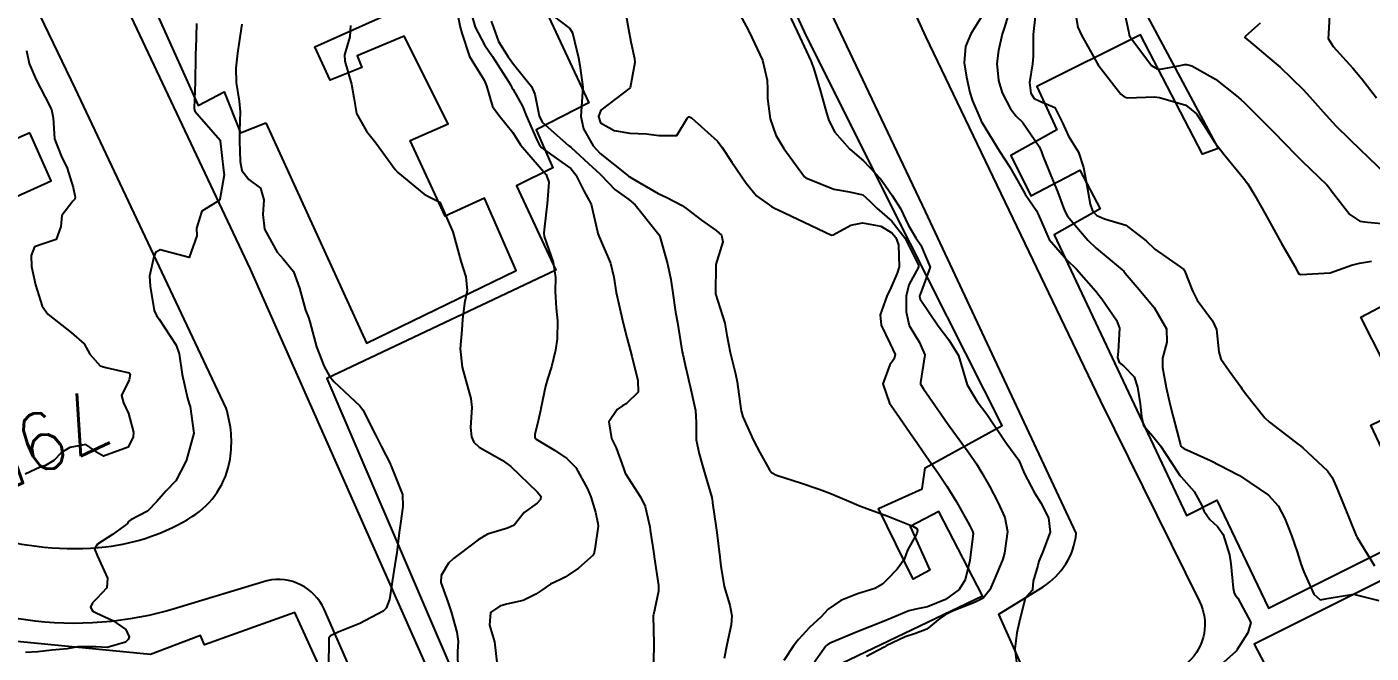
# Model space of a CAD drawing. Header units: metres. Extents: x 318500 to 325275, y 7408834 to 7428799.
# Drawn here: x 321611.1 to 321703, y 7423098.7 to 7423141.5 of the extents above; entities that cross this region are included whole.
import ezdxf
from ezdxf.enums import TextEntityAlignment as Align

# ---------------------------------------------------------------- set-up
doc = ezdxf.new("R2010")
doc.units = ezdxf.units.M
doc.header["$MEASUREMENT"] = 0
for name, color, linetype in [('Cotas', 45, 'Continuous'), ('Curvas de Nivel 1m', 11, 'Continuous'), ('Curvas de Nivel 5m', 15, 'Continuous'), ('Edificações', 30, 'Continuous'), ('Vias Primárias', 230, 'Continuous')]:
    doc.layers.add(name, color=color, linetype=linetype)
doc.styles.add('Style-STANDARD', font='STANDARD.shx')

msp = doc.modelspace()

# ---------------------------------------------------------------- linework, layer by layer
at = {"layer": 'Curvas de Nivel 1m', "flags": 128}
for points, elevation in [([(321640.385, 7423143.021), (321640.689, 7423141.537), (321640.789, 7423141.111), (321641.309, 7423139.53), (321642.316, 7423137.912), (321642.473, 7423137.518), (321642.885, 7423136.1), (321643.324, 7423135.504), (321644.272, 7423134.316), (321644.796, 7423133.482), (321646.235, 7423131.822), (321646.559, 7423131.457), (321646.748, 7423130.932), (321646.628, 7423129.456), (321646.579, 7423129.082), (321646.39, 7423127.458), (321646.428, 7423127.206), (321647.027, 7423125.451), (321647.187, 7423124.402), (321647.178, 7423123.45), (321647.249, 7423122.312), (321647.324, 7423121.448), (321647.304, 7423120.22), (321647.203, 7423119.443), (321646.918, 7423118.306), (321646.646, 7423117.451), (321646.517, 7423116.979), (321646.198, 7423115.457), (321646.164, 7423115.311), (321646.007, 7423114.618), (321645.787, 7423113.67), (321645.794, 7423113.463), (321645.884, 7423113.356), (321645.988, 7423113.286), (321647.139, 7423112.6), (321647.976, 7423112.042), (321648.583, 7423111.424), (321649.396, 7423109.968), (321649.62, 7423109.413), (321649.924, 7423108.358), (321650.094, 7423107.588), (321650.106, 7423107.407), (321649.894, 7423105.831), (321649.813, 7423105.488), (321649.765, 7423105.411), (321648.766, 7423104.532), (321647.867, 7423103.914), (321647.54, 7423103.759), (321646.849, 7423103.445), (321646.268, 7423103.039), (321645.849, 7423102.758), (321644.984, 7423102.331), (321643.839, 7423102.077), (321643.389, 7423101.943), (321642.76, 7423101.501), (321642.682, 7423100.64), (321643.028, 7423099.498), (321643.183, 7423098.102)], 791), ([(321646.383, 7423142.796), (321648.171, 7423141.442), (321648.366, 7423141.151), (321648.77, 7423139.434), (321648.856, 7423138.908), (321649.058, 7423137.429), (321648.98, 7423136.113), (321648.929, 7423135.43), (321649.123, 7423134.582), (321649.771, 7423133.417), (321650.252, 7423132.896), (321652.147, 7423131.381), (321652.193, 7423131.344), (321652.229, 7423131.316), (321652.414, 7423131.192), (321654.218, 7423130.153), (321654.762, 7423129.898), (321655.852, 7423129.335), (321656.206, 7423129.082), (321657.189, 7423128.321), (321658.185, 7423127.633), (321658.552, 7423127.296), (321658.63, 7423126.838), (321658.15, 7423125.3), (321658.13, 7423123.3), (321658.779, 7423121.293), (321658.92, 7423120.46), (321659.14, 7423119.289), (321659.51, 7423117.831), (321659.621, 7423117.284), (321659.875, 7423115.428), (321659.902, 7423115.281), (321660.014, 7423114.871), (321660.74, 7423113.269), (321661.173, 7423112.453), (321661.834, 7423111.252), (321661.967, 7423111.077), (321662.306, 7423110.904), (321663.957, 7423110.375), (321665.222, 7423109.936), (321665.947, 7423109.654), (321667.084, 7423109.183), (321667.935, 7423108.816), (321668.491, 7423108.602), (321669.924, 7423108.085), (321671.623, 7423107.414), (321671.912, 7423107.247), (321671.947, 7423107.119), (321671.908, 7423106.908), (321671.262, 7423105.761), (321671.027, 7423105.129), (321670.548, 7423104.465), (321669.869, 7423103.767), (321669.561, 7423103.448), (321669.031, 7423103.152), (321667.854, 7423102.778), (321666.711, 7423102.323), (321665.838, 7423101.727), (321665.586, 7423101.45), (321665.358, 7423101.205), (321664.566, 7423100.469), (321663.814, 7423099.652), (321663.475, 7423099.225), (321662.805, 7423098.225)], 788), ([(321651.908, 7423142.91), (321652.19, 7423141.383), (321652.357, 7423140.53), (321652.606, 7423139.377), (321652.612, 7423139.101), (321652.31, 7423137.38), (321650.294, 7423135.851), (321650.131, 7423135.412), (321650.284, 7423134.991), (321651.21, 7423134.462), (321652.273, 7423134.273), (321653.416, 7423134.226), (321654.271, 7423134.115), (321655.483, 7423134.131), (321656.218, 7423135.331), (321656.291, 7423135.398), (321656.366, 7423135.405), (321656.497, 7423135.327), (321658.266, 7423133.733), (321658.591, 7423133.297), (321659.245, 7423132.29), (321659.939, 7423131.283), (321660.226, 7423130.855), (321660.951, 7423130.003), (321661.97, 7423129.254), (321662.208, 7423129.126), (321662.427, 7423129.026), (321664.195, 7423128.19), (321666.072, 7423127.311), (321666.182, 7423127.324), (321667.384, 7423127.99), (321668.195, 7423128.138), (321669.433, 7423127.91), (321670.185, 7423127.471), (321670.465, 7423127.137), (321670.661, 7423126.647), (321670.686, 7423125.135), (321670.569, 7423124.713), (321670.136, 7423123.707), (321669.864, 7423123.144), (321669.405, 7423121.856), (321669.457, 7423121.15), (321670.081, 7423119.871), (321670.414, 7423119.137), (321670.357, 7423118.847), (321670.063, 7423118.43), (321669.578, 7423117.147), (321670.03, 7423115.82), (321670.505, 7423115.135), (321671.679, 7423113.439), (321671.899, 7423113.121), (321671.989, 7423112.993), (321672.756, 7423111.886), (321673.307, 7423111.1), (321673.956, 7423110.143), (321674.612, 7423109.08), (321675.507, 7423107.475), (321675.715, 7423107.063), (321675.747, 7423106.901), (321675.524, 7423105.065), (321675.209, 7423103.731), (321674.8, 7423103.076), (321673.853, 7423102.394), (321672.622, 7423101.882), (321671.846, 7423101.722), (321671.356, 7423101.614), (321670.218, 7423101.136), (321669.948, 7423101.029), (321669.838, 7423100.983), (321669.563, 7423100.871), (321667.82, 7423100.182), (321666.032, 7423099.416), (321665.811, 7423099.319), (321665.742, 7423099.27), (321665.675, 7423099.201), (321664.901, 7423098.102)], 787), ([(321678.343, 7423143.04), (321677.896, 7423141.524), (321677.748, 7423141.046), (321677.478, 7423139.924), (321677.381, 7423139.05), (321677.479, 7423137.892), (321677.75, 7423137.046), (321678.299, 7423135.944), (321678.705, 7423135.444), (321679.126, 7423135.027), (321680.265, 7423133.359), (321680.422, 7423133.008), (321680.523, 7423132.739), (321681.227, 7423130.995), (321681.517, 7423130.284), (321681.993, 7423128.983), (321682.204, 7423128.593), (321683.603, 7423126.966), (321684.172, 7423126.424), (321685.944, 7423124.933), (321686.049, 7423124.832), (321686.148, 7423124.715), (321686.972, 7423123.752), (321687.675, 7423122.907), (321688.122, 7423122.354), (321688.98, 7423120.891), (321688.993, 7423119.984), (321688.7, 7423118.894), (321688.696, 7423118.261), (321688.96, 7423116.891), (321689.232, 7423115.688), (321689.431, 7423114.886), (321689.922, 7423112.96), (321689.96, 7423112.88), (321689.999, 7423112.832), (321690.152, 7423112.723), (321691.986, 7423111.886), (321693.883, 7423110.91), (321693.971, 7423110.862), (321694.044, 7423110.819), (321695.951, 7423109.517), (321696.616, 7423108.79), (321697.075, 7423107.926), (321697.524, 7423106.776), (321697.903, 7423105.647), (321698.184, 7423104.766), (321698.373, 7423104.272), (321699.046, 7423102.752), (321699.482, 7423102.372), (321699.857, 7423102.431), (321700.105, 7423102.49), (321701.616, 7423102.722), (321701.821, 7423102.76), (321701.86, 7423102.749), (321701.952, 7423102.719), (321703.493, 7423102.332)], 783), ([(321682.653, 7423142.977), (321682.921, 7423141.52), (321683.172, 7423140.972), (321684.233, 7423139.07), (321684.296, 7423138.96), (321684.339, 7423138.891), (321685.843, 7423136.937), (321686.117, 7423136.742), (321686.308, 7423136.707), (321688.171, 7423136.764), (321688.308, 7423136.748), (321688.49, 7423136.716), (321690.303, 7423136.184), (321691.022, 7423135.594), (321691.508, 7423134.862), (321692.272, 7423133.644), (321692.886, 7423132.841), (321694.236, 7423131.209), (321694.527, 7423130.817), (321695.025, 7423130.009), (321695.695, 7423128.805), (321696.197, 7423127.903), (321696.82, 7423126.79), (321697.718, 7423125.215), (321697.948, 7423124.773), (321698.031, 7423124.654), (321698.149, 7423124.624), (321700.16, 7423124.74), (321701.635, 7423125.255), (321702.167, 7423125.382), (321702.989, 7423125.528)], 781), ([(321642.808, 7423141.947), (321642.961, 7423141.511), (321643.303, 7423140.559), (321643.958, 7423139.496), (321644.333, 7423138.993), (321645.562, 7423137.471), (321645.794, 7423136.956), (321646.077, 7423135.463), (321646.284, 7423135.029), (321648.083, 7423133.442), (321648.258, 7423133.293), (321649.461, 7423132.203), (321650.231, 7423131.5), (321650.318, 7423131.409), (321651.263, 7423130.437), (321652.214, 7423129.737), (321652.652, 7423129.376), (321654.182, 7423127.468), (321654.256, 7423127.359), (321654.323, 7423127.213), (321654.852, 7423125.349), (321655.074, 7423124.28), (321655.216, 7423123.344), (321655.413, 7423122.038), (321655.53, 7423121.339), (321655.818, 7423119.589), (321655.861, 7423119.333), (321655.894, 7423119.158), (321656.061, 7423118.404), (321656.265, 7423117.54), (321656.316, 7423117.326), (321656.413, 7423116.956), (321656.767, 7423115.319), (321656.817, 7423114.509), (321656.825, 7423113.317), (321657.01, 7423112.344), (321657.314, 7423111.31), (321657.886, 7423109.356), (321657.896, 7423109.301), (321657.903, 7423109.264), (321657.936, 7423109.012), (321658.187, 7423107.297), (321658.232, 7423106.971), (321658.439, 7423105.295), (321658.499, 7423104.672), (321658.738, 7423103.287), (321659.122, 7423101.999), (321659.265, 7423101.278), (321659.207, 7423100.663), (321658.92, 7423099.283), (321658.726, 7423098.356)], 789), ([(321659.686, 7423142.59), (321660.371, 7423141.34), (321660.391, 7423141.301), (321660.402, 7423141.28), (321660.441, 7423141.207), (321661.348, 7423139.265), (321661.668, 7423137.912), (321661.696, 7423137.259), (321661.699, 7423136.654), (321661.879, 7423135.256), (321662.274, 7423134.15), (321662.804, 7423133.242), (321664.231, 7423131.291), (321664.317, 7423131.219), (321666.222, 7423130.441), (321667.3, 7423130.263), (321668.219, 7423130.071), (321668.69, 7423129.638), (321669.163, 7423129.156), (321670.197, 7423128.264), (321671.079, 7423127.131), (321672.01, 7423125.264), (321672.02, 7423125.121), (321671.359, 7423123.906), (321671.17, 7423123.13), (321671.182, 7423122.061), (321671.379, 7423121.127), (321672.083, 7423119.974), (321672.461, 7423119.114), (321672.157, 7423117.225), (321672.159, 7423117.118), (321672.363, 7423116.798), (321673.535, 7423115.097), (321674.01, 7423114.422), (321674.975, 7423113.075), (321675.403, 7423112.487), (321675.976, 7423111.661), (321676.349, 7423111.056), (321676.862, 7423110.145), (321677.44, 7423109.045), (321677.924, 7423108.001), (321678.114, 7423107.037), (321677.895, 7423105.567), (321677.779, 7423105.153), (321677.741, 7423105.041), (321677.19, 7423103.727), (321676.893, 7423103.05), (321676.429, 7423102.48), (321675.851, 7423102.195), (321674.349, 7423101.587), (321673.842, 7423101.331), (321673.488, 7423101.095), (321672.582, 7423100.355), (321671.824, 7423100.064), (321671.113, 7423099.834), (321669.811, 7423099.217), (321669.677, 7423099.142), (321668.462, 7423098.498)], 786), ([(321676.383, 7423142.35), (321675.597, 7423141.072), (321675.236, 7423140.197), (321675.136, 7423139.078), (321675.303, 7423138.098), (321675.521, 7423137.072), (321675.717, 7423136.482), (321676.291, 7423135.169), (321676.329, 7423135.06), (321676.37, 7423134.978), (321677.566, 7423133.047), (321678.244, 7423131.994), (321678.792, 7423131.032), (321679.313, 7423130.115), (321680.072, 7423129.012), (321680.206, 7423128.736), (321680.943, 7423126.999), (321682.16, 7423125.626), (321682.824, 7423124.973), (321684.135, 7423123.465), (321684.366, 7423123.19), (321684.551, 7423122.954), (321685.563, 7423121.483), (321685.759, 7423120.935), (321685.661, 7423119.352), (321685.635, 7423118.937), (321685.729, 7423118.597), (321686.064, 7423118.344), (321686.759, 7423117.622), (321686.987, 7423116.916), (321687.168, 7423115.778), (321687.257, 7423114.911), (321687.402, 7423114.297), (321688.007, 7423113.593), (321688.564, 7423112.894), (321689.729, 7423111.127), (321689.892, 7423110.881), (321689.969, 7423110.786), (321690.868, 7423109.781), (321691.372, 7423108.859), (321691.533, 7423108.453), (321691.93, 7423107.865), (321692.456, 7423107.373), (321692.852, 7423106.836), (321693.273, 7423105.456), (321693.363, 7423104.828), (321693.529, 7423103.161), (321693.613, 7423102.824), (321693.702, 7423102.666), (321693.857, 7423102.471), (321694.742, 7423100.811), (321694.538, 7423100.104), (321693.812, 7423098.968), (321693.759, 7423098.873), (321693.703, 7423098.822), (321692.699, 7423097.934)], 784), ([(321680.036, 7423142.665), (321679.85, 7423141.018), (321679.853, 7423139.512), (321679.814, 7423139.018), (321679.601, 7423137.741), (321679.692, 7423137.019), (321679.936, 7423136.646), (321680.305, 7423136.466), (321681.33, 7423136.025), (321681.865, 7423134.986), (321682.276, 7423134.064), (321682.954, 7423132.973), (321683.29, 7423131.924), (321683.474, 7423130.968), (321683.748, 7423129.432), (321683.924, 7423128.963), (321684.205, 7423128.656), (321684.729, 7423128.425), (321686.196, 7423127.99), (321687.581, 7423126.909), (321688.172, 7423126.356), (321689.907, 7423125.129), (321690.151, 7423124.959), (321690.212, 7423124.879), (321690.762, 7423123.497), (321691.083, 7423122.866), (321692.109, 7423121.451), (321692.395, 7423120.846), (321692.562, 7423119.327), (321692.701, 7423118.841), (321693.258, 7423118.023), (321694.052, 7423116.922), (321694.126, 7423116.819), (321694.385, 7423116.476), (321695.706, 7423114.803), (321696.017, 7423114.509), (321696.994, 7423113.77), (321698.002, 7423113.001), (321698.137, 7423112.904), (321698.302, 7423112.765), (321699.977, 7423111.195), (321700.295, 7423110.737), (321700.58, 7423110.115), (321701.143, 7423108.728), (321701.921, 7423106.823), (321701.951, 7423106.75), (321701.965, 7423106.719), (321702.001, 7423106.636), (321703.194, 7423104.7)], 782), ([(321700.136, 7423142.753), (321700.047, 7423141.079), (321700.03, 7423140.753), (321700.362, 7423140.204), (321701.717, 7423138.726), (321702.329, 7423137.999), (321703.335, 7423136.705)], 778), ([(321622.646, 7423141.776), (321622.595, 7423140.029), (321622.579, 7423139.776), (321622.572, 7423139.541), (321622.554, 7423137.776), (321622.496, 7423135.981), (321622.543, 7423135.776), (321624.261, 7423133.794), (321624.271, 7423133.75), (321624.507, 7423131.747), (321624.54, 7423131.434), (321624.251, 7423129.75), (321624.24, 7423129.719), (321624.209, 7423129.664), (321623.009, 7423128.957), (321622.658, 7423127.773), (321622.683, 7423127.261), (321622.15, 7423125.78), (321620.157, 7423126.308), (321619.849, 7423126.119), (321619.743, 7423125.814), (321619.447, 7423124.506), (321619.472, 7423123.817), (321619.756, 7423122.163), (321619.924, 7423121.812), (321620.096, 7423121.561), (321621.272, 7423119.792), (321621.476, 7423119.201), (321621.679, 7423117.786), (321622.026, 7423116.167), (321622.143, 7423115.778), (321622.212, 7423115.582), (321622.458, 7423113.773), (321621.972, 7423111.933), (321621.907, 7423111.781), (321621.233, 7423110.508), (321620.56, 7423109.801), (321619.929, 7423109.085), (321619.308, 7423108.427), (321618.159, 7423107.828), (321618.006, 7423107.732), (321617.907, 7423107.573), (321616.9, 7423106.845), (321615.893, 7423106.172), (321615.688, 7423105.863), (321615.882, 7423105.352), (321616.571, 7423103.849), (321616.516, 7423103.184), (321615.839, 7423102.456), (321615.537, 7423102.161), (321615.397, 7423101.866), (321615.557, 7423101.593), (321615.826, 7423101.449), (321616.939, 7423100.961), (321617.815, 7423100.331), (321618.041, 7423099.828), (321617.978, 7423099.658), (321617.805, 7423099.466), (321616.538, 7423099.11), (321615.8, 7423099.165), (321614.531, 7423099.147), (321613.797, 7423099.022), (321612.766, 7423098.93), (321611.794, 7423098.823), (321610.957, 7423098.758)], 794), ([(321625.752, 7423141.736), (321625.569, 7423140.517), (321625.449, 7423139.739), (321625.342, 7423138.723), (321625.353, 7423137.74), (321625.56, 7423136.475), (321625.641, 7423135.736), (321625.601, 7423134.406), (321625.596, 7423133.737), (321625.626, 7423132.35), (321625.749, 7423131.735), (321626.224, 7423131.101), (321627.016, 7423130.516), (321627.257, 7423129.714), (321627.194, 7423128.716), (321627.305, 7423127.713), (321628.157, 7423126.149), (321628.577, 7423125.694), (321629.275, 7423124.816), (321629.688, 7423123.677), (321630.108, 7423122.179), (321630.303, 7423121.668), (321630.391, 7423121.372), (321630.845, 7423119.662), (321631.382, 7423118.331), (321631.752, 7423117.653), (321632.045, 7423117.302), (321633.822, 7423115.623), (321634.016, 7423115.367), (321634.903, 7423113.606), (321635.267, 7423112.885), (321635.928, 7423111.591), (321635.969, 7423111.51), (321636.732, 7423109.582), (321636.764, 7423108.745), (321636.589, 7423107.583), (321636.51, 7423106.978), (321636.341, 7423105.585), (321636.285, 7423105.185), (321636.034, 7423103.588), (321636.014, 7423103.432), (321635.842, 7423102.381), (321635.624, 7423101.802), (321635.417, 7423101.596), (321633.821, 7423100.741), (321632.337, 7423100.164), (321631.813, 7423099.915), (321631.708, 7423099.754), (321631.69, 7423099.651), (321631.681, 7423097.752)], 793), ([(321633.179, 7423141.638), (321633.14, 7423140.856), (321632.777, 7423139.643), (321632.785, 7423139.192), (321633.253, 7423137.636), (321633.398, 7423136.73), (321633.6, 7423135.63), (321634.272, 7423134.41), (321634.908, 7423133.61), (321636.233, 7423131.79), (321636.406, 7423131.588), (321638.215, 7423130.109), (321638.568, 7423129.919), (321639.283, 7423129.554), (321640.18, 7423127.54), (321640.728, 7423125.531), (321641.063, 7423124.45), (321641.156, 7423123.525), (321640.978, 7423122.666), (321640.836, 7423121.529), (321640.795, 7423120.824), (321640.68, 7423119.531), (321640.816, 7423118.288), (321641.016, 7423117.526), (321641.408, 7423116.14), (321641.475, 7423115.518), (321641.376, 7423114.143), (321641.443, 7423113.518), (321641.617, 7423113.146), (321641.983, 7423112.818), (321643.54, 7423111.928), (321643.971, 7423111.617), (321644.047, 7423111.565), (321644.139, 7423111.487), (321645.944, 7423109.746), (321646.202, 7423109.456), (321646.167, 7423109.226), (321645.933, 7423108.987), (321645.06, 7423108.336), (321644.368, 7423107.483), (321643.908, 7423107.259), (321642.559, 7423106.847), (321641.9, 7423106.47), (321640.687, 7423105.528), (321640.216, 7423105.204), (321639.88, 7423104.876), (321639.383, 7423104.032), (321639.361, 7423103.547), (321639.84, 7423102.223), (321640.072, 7423101.536), (321640.449, 7423100.163), (321640.55, 7423099.529), (321640.492, 7423098.837), (321640.519, 7423097.529)], 792), ([(321695.382, 7423141.808), (321694.371, 7423140.916), (321694.325, 7423140.821), (321694.369, 7423140.766), (321694.578, 7423140.606), (321696.345, 7423139.145), (321696.749, 7423138.794), (321698.317, 7423137.259), (321698.782, 7423136.763), (321699.502, 7423135.952), (321700.293, 7423135.059), (321700.598, 7423134.737), (321702.266, 7423133.123), (321702.705, 7423132.713), (321704.238, 7423131.213)], 779)]:
    msp.add_lwpolyline(points, dxfattribs=dict(at, elevation=elevation))
at = {"layer": 'Curvas de Nivel 5m', "flags": 128}
for points, elevation in [([(321641.43, 7423142.478), (321641.7, 7423141.527), (321642.352, 7423140.316), (321642.887, 7423139.512), (321643.991, 7423137.818), (321644.163, 7423137.492), (321644.211, 7423137.394), (321644.308, 7423137.262), (321644.933, 7423136.117), (321645.187, 7423135.477), (321645.912, 7423133.818), (321646.093, 7423133.462), (321646.257, 7423133.278), (321646.859, 7423132.846), (321648.236, 7423131.861), (321648.587, 7423131.435), (321649.132, 7423130.339), (321649.645, 7423129.418), (321650.071, 7423127.522), (321650.086, 7423127.411), (321650.177, 7423127.189), (321650.958, 7423125.398), (321651.188, 7423124.442), (321651.355, 7423123.392), (321651.704, 7423121.788), (321651.803, 7423121.384), (321652.084, 7423120.306), (321652.328, 7423119.377), (321652.419, 7423119.024), (321652.837, 7423117.372), (321652.845, 7423116.565), (321652.026, 7423115.776), (321651.777, 7423115.631), (321651.419, 7423115.389), (321650.855, 7423114.549), (321651.029, 7423113.394), (321651.347, 7423112.753), (321651.847, 7423111.382), (321651.965, 7423111.03), (321653.032, 7423109.364), (321653.319, 7423108.747), (321653.641, 7423107.354), (321653.682, 7423107.128), (321653.893, 7423105.669), (321653.933, 7423105.35), (321653.942, 7423105.297), (321654.237, 7423103.346), (321654.233, 7423102.967), (321653.888, 7423101.349), (321653.883, 7423101.296), (321653.929, 7423099.349), (321653.928, 7423099.229), (321653.865, 7423097.349)], 790), ([(321663.294, 7423142.151), (321663.715, 7423141.23), (321664.35, 7423139.875), (321664.665, 7423139.217), (321664.86, 7423138.687), (321665.305, 7423137.21), (321665.678, 7423135.825), (321665.867, 7423135.204), (321666.278, 7423134.382), (321667.321, 7423133.184), (321668.248, 7423132.388), (321669.419, 7423131.152), (321669.757, 7423130.679), (321670.219, 7423130.017), (321670.787, 7423129.134), (321671.316, 7423128.006), (321671.828, 7423127.124), (321672.173, 7423126.624), (321672.809, 7423125.11), (321672.131, 7423123.242), (321672.087, 7423123.164), (321672.078, 7423123.121), (321672.127, 7423122.93), (321673.358, 7423121.101), (321674.086, 7423120.139), (321674.753, 7423119.08), (321675.058, 7423118.073), (321675.34, 7423117.071), (321676.033, 7423115.919), (321676.689, 7423115.053), (321677.991, 7423113.118), (321678.05, 7423113.039), (321678.868, 7423111.916), (321679.253, 7423111.021), (321679.95, 7423109.674), (321680.378, 7423109.003), (321680.911, 7423107.981), (321681.019, 7423106.993), (321680.497, 7423105.599), (321680.244, 7423105.005), (321680.172, 7423104.719), (321679.869, 7423103.634), (321679.807, 7423103.064), (321679.786, 7423103.011), (321679.305, 7423102.468), (321678.95, 7423101.023), (321678.752, 7423100.101), (321678.611, 7423099.028), (321678.712, 7423098.11)], 785), ([(321686.072, 7423142.62), (321686.373, 7423141.264), (321686.428, 7423140.986), (321686.453, 7423140.929), (321686.595, 7423140.699), (321687.947, 7423138.906), (321688.337, 7423138.688), (321688.572, 7423138.662), (321689.799, 7423138.885), (321690.239, 7423138.983), (321690.342, 7423138.982), (321690.697, 7423138.875), (321692.327, 7423137.98), (321693.771, 7423136.828), (321694.057, 7423136.573), (321694.305, 7423136.346), (321695.851, 7423134.804), (321696.283, 7423134.362), (321697.834, 7423132.776), (321698.254, 7423132.371), (321699.94, 7423130.744), (321700.073, 7423130.587), (321700.226, 7423130.354), (321701.514, 7423128.727), (321702.203, 7423128.265), (321702.712, 7423128.203), (321704.2, 7423128.046)], 780), ([(321611.023, 7423139.93), (321611.218, 7423139.035), (321611.691, 7423137.919), (321612.293, 7423136.752), (321612.729, 7423135.906), (321612.844, 7423135.335), (321612.94, 7423133.903), (321613.401, 7423132.74), (321613.811, 7423131.894), (321614.217, 7423130.559), (321614.34, 7423130.017), (321614.356, 7423129.888), (321614.334, 7423129.763), (321614.206, 7423129.636), (321613.44, 7423128.648), (321613.367, 7423127.898), (321613.058, 7423127.01), (321612.162, 7423126.703), (321611.574, 7423126.503), (321611.346, 7423125.922), (321611.377, 7423125.156), (321611.636, 7423123.917), (321612.108, 7423122.46), (321612.476, 7423121.906), (321614.081, 7423120.652), (321614.959, 7423119.877), (321615.359, 7423119.166), (321616.055, 7423118.38), (321616.448, 7423118.248), (321618.051, 7423117.899), (321618.096, 7423117.83), (321618.109, 7423117.769), (321618.044, 7423117.402), (321617.529, 7423116.336), (321617.664, 7423115.835), (321618.009, 7423115.116), (321618.339, 7423113.827), (321618.31, 7423113.504), (321617.98, 7423112.801), (321616.302, 7423112.184), (321615.975, 7423112.378), (321615.089, 7423112.982), (321613.979, 7423112.79), (321613.428, 7423112.443), (321612.885, 7423111.901), (321612.327, 7423111.544), (321611.963, 7423111.437), (321610.931, 7423110.95)], 795)]:
    msp.add_lwpolyline(points, dxfattribs=dict(at, elevation=elevation))
at = {"layer": 'Edificações'}
for points in [[(321664.119, 7423096.77), (321676.388, 7423102.649), (321673.401, 7423108.415), (321671.443, 7423107.385), (321672.783, 7423104.399), (321671.65, 7423103.782), (321669.28, 7423108.621), (321672.268, 7423109.96), (321672.474, 7423111.401), (321677.728, 7423114.284), (321670.2, 7423129.241), (321664.218, 7423141.203), (321656.281, 7423158.52)], [(321705.909, 7423151.349), (321698.526, 7423147.709), (321698.231, 7423148.102), (321687.489, 7423142.589), (321692.509, 7423133.242), (321691.427, 7423132.848), (321687.194, 7423141.014), (321680.101, 7423137.466), (321681.479, 7423134.514), (321678.329, 7423132.743), (321679.708, 7423129.984), (321683.055, 7423131.754), (321684.433, 7423129.099), (321681.283, 7423127.328), (321690.343, 7423108.126), (321692.414, 7423109.188), (321695.958, 7423101.809), (321706.392, 7423107.023), (321702.947, 7423114.304), (321705.413, 7423115.503), (321702.263, 7423121.701), (321704.33, 7423122.783)], [(321644.632, 7423146.774), (321649.481, 7423136.355), (321645.875, 7423134.502), (321647.009, 7423131.92), (321644.537, 7423130.685), (321647.215, 7423124.918), (321631.554, 7423117.495), (321639.174, 7423099.755), (321644.325, 7423087.811)], [(321716.635, 7423110.19), (321694.973, 7423099.343), (321697.344, 7423094.818), (321706.105, 7423099.147)], [(321638.036, 7423082.496), (321629.369, 7423101.492), (321623.196, 7423099.282), (321622.919, 7423099.926), (321619.51, 7423098.637), (321606.149, 7423099.926), (321603.467, 7423100.939), (321603.375, 7423095.782)]]:
    msp.add_lwpolyline(points, dxfattribs=at)
for points in [[(321627.403, 7423134.985), (321634.265, 7423119.913), (321644.51, 7423124.878), (321642.338, 7423129.846), (321639.647, 7423128.605), (321637.267, 7423133.777), (321639.854, 7423134.915), (321636.853, 7423140.914), (321633.645, 7423139.569), (321633.948, 7423138.775), (321631.782, 7423137.914), (321630.747, 7423140.19), (321640.473, 7423144.553), (321639.542, 7423146.725), (321638.61, 7423146.311), (321634.264, 7423155.621), (321626.398, 7423151.793), (321625.674, 7423153.138), (321617.188, 7423148.587), (321622.773, 7423136.168), (321624.532, 7423137.099), (321625.657, 7423134.295)], [(321611.261, 7423134.312), (321598.565, 7423128.637), (321598.881, 7423128.006), (321591.311, 7423124.538), (321593.518, 7423118.774), (321607.948, 7423124.921), (321606.529, 7423128.232), (321612.706, 7423131.015)]]:
    msp.add_lwpolyline(points, close=True, dxfattribs=at)
at = {"layer": 'Vias Primárias'}
for points in [[(323715.644, 7420145.548, 0), (323709.04, 7420132.939)], [(323831.088, 7420001.787, 0), (323833.844, 7420008.443, 0.220888)], [(321650.527, 7423187.556), (321652.248, 7423184.161), (321661.17, 7423165.674), (321672.489, 7423140.898), (321684.436, 7423115.991), (321691.23, 7423102.264, -0.331135), (321690.476, 7423098.119, -0.093758), (321686.706, 7423095.732), (321681.04, 7423093.466), (321677.521, 7423101.38), (321680.537, 7423103.264, 0.23317), (321682.8, 7423106.92), (321672.494, 7423128.916), (321653.606, 7423168.742), (321638.892, 7423199.298), (321622.519, 7423232.167)], [(321616.056, 7423148.595), (321615.931, 7423148.079, 0.16002), (321616.035, 7423146.778), (321626.321, 7423124.991), (321638.638, 7423097.21), (321634.211, 7423095.29), (321631.371, 7423101.719, 0.360331), (321627.468, 7423103.668), (321621.294, 7423101.794, -0.10887), (321610.98, 7423100.991, -0.075678), (321603.334, 7423103.274), (321598.238, 7423105.824), (321582.7, 7423117.471), (321575.721, 7423123.773, 0.266895), (321570.765, 7423124.844), (321552.54, 7423119.757), (321542.336, 7423116.651)]]:
    msp.add_lwpolyline(points, format="xyb", dxfattribs=at)
msp.add_lwpolyline([(321523.7, 7423203.695), (321533.836, 7423190.568), (321553.259, 7423163.576), (321568.837, 7423141.856), (321578.24, 7423129.523), (321581.46, 7423125.769), (321588.973, 7423118.796), (321604.011, 7423108.765, 0.071922), (321608.129, 7423106.803, 0.102676), (321616.446, 7423105.999, 0.113972), (321622.349, 7423108.055, 0.216121), (321624.943, 7423111.988, 0.117578), (321624.675, 7423115.474), (321614.387, 7423137.301), (321601.051, 7423164.96), (321586.998, 7423194.141), (321572.317, 7423225.022), (321567.657, 7423233.813, 0.430203), (321561.217, 7423235.601), (321549.764, 7423227.542), (321532.136, 7423215.284), (321524.97, 7423209.997, 0.385637)], format="xyb", close=True, dxfattribs=at)

# ---------------------------------------------------------------- texts
at = {"layer": 'Cotas', "style": 'Style-STANDARD'}
msp.add_text('795', height=4, rotation=204.88065, dxfattribs=at).set_placement((321612.061, 7423113.161, 795), align=Align.MIDDLE_CENTER)

doc.saveas('drawing.dxf')
